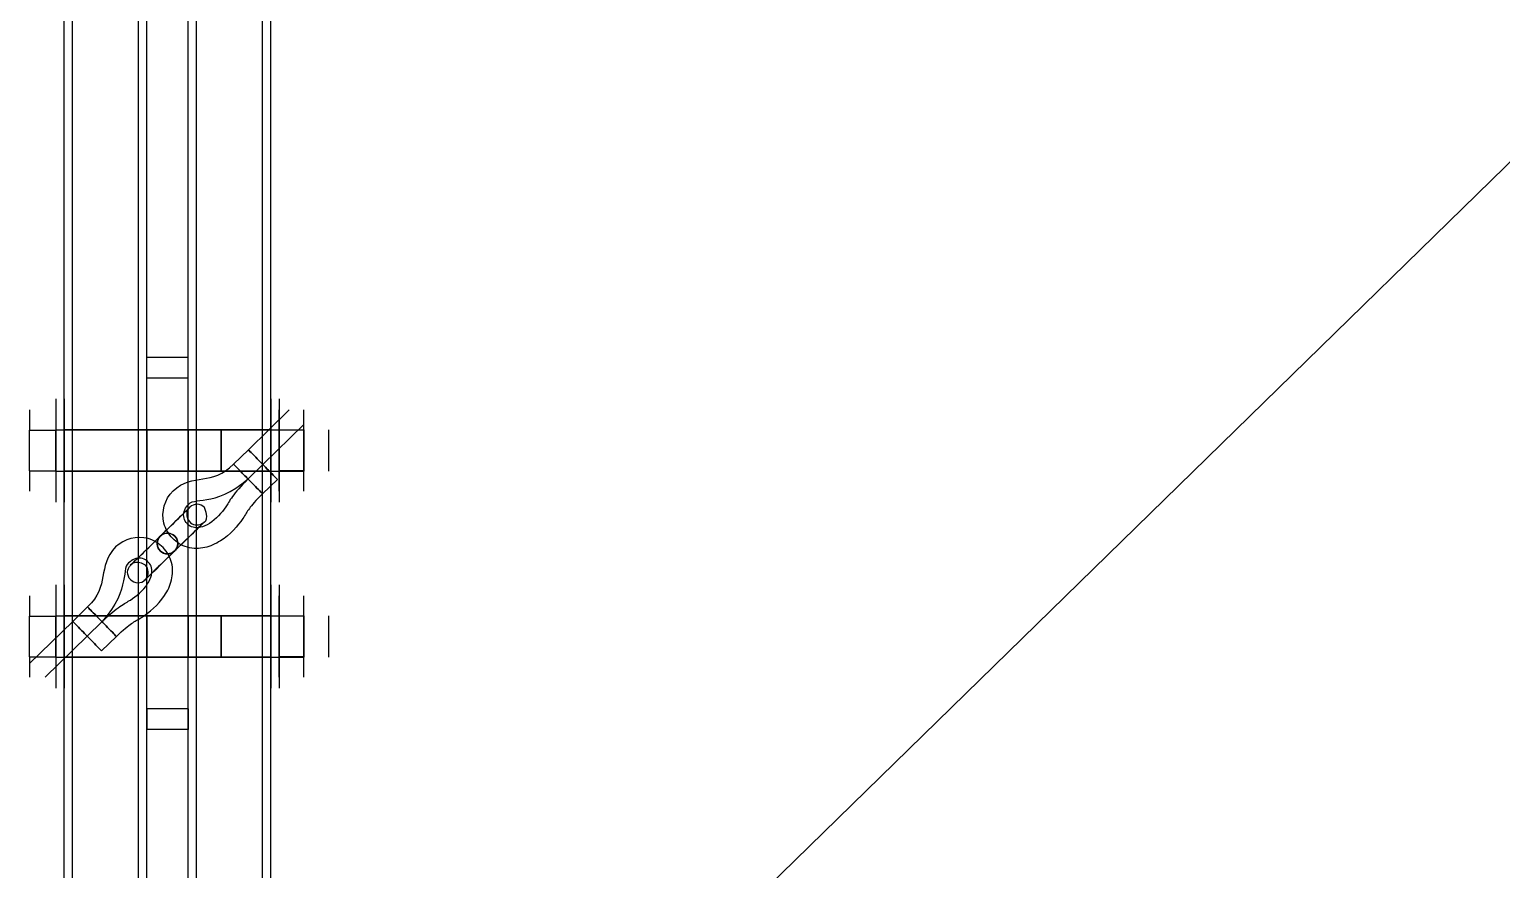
# Model space of a CAD drawing. Extents: x 0 to 2438, y 0 to 2056.
# Drawn here: x 1045.6 to 1223.6, y 934.2 to 1035.8 of the extents above; entities that cross this region are included whole.
import ezdxf

# ---------------------------------------------------------------- set-up
doc = ezdxf.new("R2010")
doc.units = 0
doc.layers.get('0').update_dxf_attribs({"linetype": 'CONTINUOUS'})

msp = doc.modelspace()

# ---------------------------------------------------------------- linework, layer by layer
at = {"color": 253}
for p, q in [((1049.77, 717.134), (1049.77, 1265.13)), ((1050.77, 717.134), (1050.77, 1265.13)), ((1058.77, 717.134), (1058.77, 1265.13)), ((1059.77, 717.134), (1059.77, 1265.13)), ((1064.77, 717.134), (1064.77, 1265.13)), ((1065.77, 717.134), (1065.77, 1265.13)), ((1073.77, 717.134), (1073.77, 1265.13)), ((1074.77, 717.134), (1074.77, 1265.13)), ((1132.58, 929.869), (1343.87, 1136.13)), ((1059.77, 993.634), (1059.77, 996.132)), ((1059.77, 993.634), (1059.77, 996.132)), ((1064.77, 996.132), (1059.77, 996.132)), ((1064.77, 993.634), (1064.77, 996.132)), ((1059.77, 953.632), (1059.77, 993.634)), ((1064.77, 993.634), (1059.77, 993.634)), ((1059.77, 953.632), (1059.77, 993.634)), ((1064.77, 953.632), (1064.77, 993.634)), ((1048.77, 991.133), (1048.77, 978.634)), ((1049.77, 984.885), (1049.77, 991.133)), ((1049.77, 991.133), (1049.77, 978.634)), ((1074.77, 984.885), (1074.77, 991.133)), ((1074.77, 991.133), (1074.77, 978.634)), ((1075.77, 991.133), (1075.77, 978.634)), ((1045.57, 989.792), (1045.57, 987.337)), ((1048.77, 989.792), (1048.77, 987.337)), ((1048.77, 989.792), (1048.77, 987.337)), ((1077, 989.792), (1072.06, 984.977)), ((1075.77, 987.337), (1075.77, 989.792)), ((1075.77, 987.337), (1075.77, 989.792)), ((1078.77, 987.337), (1078.77, 989.792)), ((1045.57, 982.43), (1045.57, 987.337)), ((1045.57, 987.337), (1048.77, 987.337)), ((1048.77, 984.885), (1048.77, 987.383)), ((1048.77, 987.383), (1048.77, 982.384)), ((1048.77, 987.337), (1048.77, 987.383)), ((1048.77, 987.383), (1048.77, 987.337)), ((1048.77, 987.383), (1049.77, 987.383)), ((1048.77, 987.383), (1068.77, 987.383)), ((1048.77, 987.337), (1048.77, 986.525)), ((1048.77, 986.525), (1048.77, 987.337)), ((1048.77, 982.43), (1048.77, 987.337)), ((1048.77, 982.43), (1048.77, 987.337)), ((1049.77, 984.885), (1049.77, 987.383)), ((1049.77, 987.383), (1049.77, 982.384)), ((1049.77, 984.885), (1049.77, 987.383)), ((1049.77, 987.383), (1049.77, 982.384)), ((1059.77, 987.383), (1049.77, 987.383)), ((1059.77, 984.885), (1059.77, 987.383)), ((1059.77, 987.383), (1059.77, 982.384)), ((1059.77, 984.885), (1059.77, 987.383)), ((1059.77, 987.383), (1059.77, 982.384)), ((1064.77, 987.383), (1059.77, 987.383)), ((1064.77, 984.885), (1064.77, 987.383)), ((1064.77, 987.383), (1064.77, 982.384)), ((1064.77, 984.885), (1064.77, 987.383)), ((1064.77, 987.383), (1064.77, 982.384)), ((1074.77, 987.383), (1064.77, 987.383)), ((1068.77, 982.384), (1068.77, 987.383)), ((1068.77, 987.383), (1068.77, 984.885)), ((1068.77, 987.383), (1078.77, 987.383)), ((1073.81, 983.185), (1078.77, 988.028)), ((1074.77, 984.885), (1074.77, 987.383)), ((1074.77, 987.383), (1074.77, 982.384)), ((1074.77, 984.885), (1074.77, 987.383)), ((1074.77, 987.383), (1074.77, 982.384)), ((1074.77, 987.383), (1075.77, 987.383)), ((1075.77, 984.885), (1075.77, 987.383)), ((1075.77, 987.383), (1075.77, 982.384)), ((1075.77, 984.885), (1075.77, 987.383)), ((1075.77, 987.383), (1075.77, 982.384)), ((1075.77, 987.383), (1078.77, 987.383)), ((1075.77, 987.337), (1075.77, 982.43)), ((1078.77, 987.337), (1075.77, 987.337)), ((1075.77, 987.337), (1075.77, 982.43)), ((1078.77, 984.885), (1078.77, 987.383)), ((1078.77, 987.383), (1078.77, 982.384)), ((1078.77, 987.337), (1078.77, 982.43)), ((1081.77, 982.384), (1081.77, 987.383)), ((1048.77, 986.525), (1048.77, 985.696)), ((1048.77, 985.696), (1048.77, 986.525)), ((1048.77, 985.696), (1048.77, 984.885)), ((1048.77, 984.07), (1048.77, 985.696)), ((1048.77, 982.384), (1048.77, 984.885)), ((1048.77, 984.885), (1048.77, 984.07)), ((1049.77, 978.634), (1049.77, 984.885)), ((1049.77, 982.384), (1049.77, 984.885)), ((1049.77, 982.384), (1049.77, 984.885)), ((1059.77, 982.384), (1059.77, 984.885)), ((1059.77, 982.384), (1059.77, 984.885)), ((1064.77, 982.384), (1064.77, 984.885)), ((1064.77, 982.384), (1064.77, 984.885)), ((1068.77, 984.885), (1068.77, 982.384)), ((1070.27, 983.231), (1072.06, 984.977)), ((1072.06, 984.977), (1072.08, 984.952)), ((1072.08, 984.952), (1072.06, 984.977)), ((1072.08, 984.952), (1072.06, 984.977)), ((1072.06, 984.977), (1072.08, 984.952)), ((1072.08, 984.952), (1072.15, 984.885)), ((1072.15, 984.885), (1072.08, 984.952)), ((1072.15, 984.885), (1072.08, 984.952)), ((1072.08, 984.952), (1072.15, 984.885)), ((1072.15, 984.885), (1072.25, 984.779)), ((1072.25, 984.779), (1072.15, 984.885)), ((1072.25, 984.779), (1072.15, 984.885)), ((1072.15, 984.885), (1072.25, 984.779)), ((1074.77, 978.634), (1074.77, 984.885)), ((1074.77, 982.384), (1074.77, 984.885)), ((1074.77, 982.384), (1074.77, 984.885)), ((1075.77, 982.384), (1075.77, 984.885)), ((1075.77, 982.384), (1075.77, 984.885)), ((1078.77, 982.384), (1078.77, 984.885)), ((1048.77, 983.241), (1048.77, 984.07)), ((1048.77, 984.07), (1048.77, 983.241)), ((1048.77, 982.43), (1048.77, 983.241)), ((1048.77, 983.241), (1048.77, 982.43)), ((1073.81, 983.185), (1072.02, 981.442)), ((1072.02, 981.442), (1073.81, 983.185)), ((1072.25, 984.779), (1072.4, 984.638)), ((1072.4, 984.638), (1072.25, 984.779)), ((1072.4, 984.638), (1072.25, 984.779)), ((1072.25, 984.779), (1072.4, 984.638)), ((1072.4, 984.638), (1072.56, 984.469)), ((1072.56, 984.469), (1072.4, 984.638)), ((1072.56, 984.469), (1072.4, 984.638)), ((1072.4, 984.638), (1072.56, 984.469)), ((1072.56, 984.469), (1072.74, 984.282)), ((1072.74, 984.282), (1072.56, 984.469)), ((1072.74, 984.282), (1072.56, 984.469)), ((1072.56, 984.469), (1072.74, 984.282)), ((1072.74, 984.282), (1072.94, 984.081)), ((1072.94, 984.081), (1072.74, 984.282)), ((1072.94, 984.081), (1072.74, 984.282)), ((1072.74, 984.282), (1072.94, 984.081)), ((1072.94, 984.081), (1073.13, 983.883)), ((1073.13, 983.883), (1072.94, 984.081)), ((1073.13, 983.883), (1072.94, 984.081)), ((1072.94, 984.081), (1073.13, 983.883)), ((1073.13, 983.883), (1073.32, 983.693)), ((1073.32, 983.693), (1073.13, 983.883)), ((1073.32, 983.693), (1073.13, 983.883)), ((1073.13, 983.883), (1073.32, 983.693)), ((1073.32, 983.693), (1073.48, 983.523)), ((1073.48, 983.523), (1073.32, 983.693)), ((1073.48, 983.523), (1073.32, 983.693)), ((1073.32, 983.693), (1073.48, 983.523)), ((1073.48, 983.523), (1073.62, 983.382)), ((1073.62, 983.382), (1073.48, 983.523)), ((1073.62, 983.382), (1073.48, 983.523)), ((1073.48, 983.523), (1073.62, 983.382)), ((1073.62, 983.382), (1073.72, 983.276)), ((1073.72, 983.276), (1073.62, 983.382)), ((1073.72, 983.276), (1073.62, 983.382)), ((1073.62, 983.382), (1073.72, 983.276)), ((1073.72, 983.276), (1073.79, 983.209)), ((1073.79, 983.209), (1073.72, 983.276)), ((1073.79, 983.209), (1073.72, 983.276)), ((1073.72, 983.276), (1073.79, 983.209)), ((1073.79, 983.209), (1073.81, 983.185)), ((1073.81, 983.185), (1073.79, 983.209)), ((1073.81, 983.185), (1073.79, 983.209)), ((1073.79, 983.209), (1073.81, 983.185)), ((1073.83, 983.163), (1073.81, 983.185)), ((1073.81, 983.185), (1073.83, 983.163)), ((1073.9, 983.096), (1073.83, 983.163)), ((1073.83, 983.163), (1073.9, 983.096)), ((1074, 982.991), (1073.9, 983.096)), ((1073.9, 983.096), (1074, 982.991)), ((1045.57, 982.43), (1045.57, 979.974)), ((1045.57, 982.43), (1048.77, 982.43)), ((1048.77, 982.43), (1048.77, 982.384)), ((1048.77, 982.384), (1048.77, 982.43)), ((1048.77, 982.43), (1048.77, 979.974)), ((1048.77, 982.43), (1048.77, 979.974)), ((1048.77, 982.384), (1049.77, 982.384)), ((1048.77, 982.384), (1068.77, 982.384)), ((1059.77, 982.384), (1049.77, 982.384)), ((1064.77, 982.384), (1059.77, 982.384)), ((1074.77, 982.384), (1064.77, 982.384)), ((1068.77, 982.384), (1078.77, 982.384)), ((1072.04, 981.417), (1072.02, 981.442)), ((1072.02, 981.442), (1072.04, 981.417)), ((1072.11, 981.354), (1072.04, 981.417)), ((1072.04, 981.417), (1072.11, 981.354)), ((1072.21, 981.244), (1072.11, 981.354)), ((1072.11, 981.354), (1072.21, 981.244)), ((1072.35, 981.103), (1072.21, 981.244)), ((1072.21, 981.244), (1072.35, 981.103)), ((1075.56, 981.396), (1073.77, 979.65)), ((1074.14, 982.849), (1074, 982.991)), ((1074, 982.991), (1074.14, 982.849)), ((1074.3, 982.68), (1074.14, 982.849)), ((1074.14, 982.849), (1074.3, 982.68)), ((1074.49, 982.493), (1074.3, 982.68)), ((1074.3, 982.68), (1074.49, 982.493)), ((1074.68, 982.292), (1074.49, 982.493)), ((1074.49, 982.493), (1074.68, 982.292)), ((1074.88, 982.094), (1074.68, 982.292)), ((1074.68, 982.292), (1074.88, 982.094)), ((1074.77, 982.384), (1075.77, 982.384)), ((1075.06, 981.904), (1074.88, 982.094)), ((1074.88, 982.094), (1075.06, 981.904)), ((1075.23, 981.735), (1075.06, 981.904)), ((1075.06, 981.904), (1075.23, 981.735)), ((1075.37, 981.594), (1075.23, 981.735)), ((1075.23, 981.735), (1075.37, 981.594)), ((1075.47, 981.488), (1075.37, 981.594)), ((1075.37, 981.594), (1075.47, 981.488)), ((1075.53, 981.421), (1075.47, 981.488)), ((1075.47, 981.488), (1075.53, 981.421)), ((1075.56, 981.396), (1075.53, 981.421)), ((1075.53, 981.421), (1075.56, 981.396)), ((1078.77, 982.43), (1075.77, 982.43)), ((1075.77, 979.974), (1075.77, 982.43)), ((1075.77, 979.974), (1075.77, 982.43)), ((1075.77, 982.384), (1078.77, 982.384)), ((1078.77, 979.974), (1078.77, 982.43)), ((1072.51, 980.934), (1072.35, 981.103)), ((1072.35, 981.103), (1072.51, 980.934)), ((1072.7, 980.747), (1072.51, 980.934)), ((1072.51, 980.934), (1072.7, 980.747)), ((1072.9, 980.546), (1072.7, 980.747)), ((1072.7, 980.747), (1072.9, 980.546)), ((1073.09, 980.348), (1072.9, 980.546)), ((1072.9, 980.546), (1073.09, 980.348)), ((1073.27, 980.158), (1073.09, 980.348)), ((1073.09, 980.348), (1073.27, 980.158)), ((1073.44, 979.988), (1073.27, 980.158)), ((1073.27, 980.158), (1073.44, 979.988)), ((1073.58, 979.847), (1073.44, 979.988)), ((1073.44, 979.988), (1073.58, 979.847)), ((1073.68, 979.738), (1073.58, 979.847)), ((1073.58, 979.847), (1073.68, 979.738)), ((1073.75, 979.674), (1073.68, 979.738)), ((1073.68, 979.738), (1073.75, 979.674)), ((1073.77, 979.65), (1073.75, 979.674)), ((1073.75, 979.674), (1073.77, 979.65)), ((1063.17, 974.506), (1063.17, 974.506)), ((1045.57, 967.292), (1045.57, 964.837)), ((1048.77, 968.633), (1048.77, 956.134)), ((1048.77, 967.292), (1048.77, 964.837)), ((1048.77, 967.292), (1048.77, 964.837)), ((1049.77, 962.385), (1049.77, 968.633)), ((1049.77, 968.633), (1049.77, 956.134)), ((1074.77, 962.385), (1074.77, 968.633)), ((1074.77, 968.633), (1074.77, 956.134)), ((1075.77, 968.633), (1075.77, 956.134)), ((1075.77, 964.837), (1075.77, 967.292)), ((1075.77, 964.837), (1075.77, 967.292)), ((1078.77, 964.837), (1078.77, 967.292)), ((1052.6, 965.969), (1050.81, 964.223)), ((1045.57, 959.93), (1045.57, 964.837)), ((1045.57, 964.837), (1048.77, 964.837)), ((1050.81, 964.223), (1045.57, 959.111)), ((1048.77, 962.385), (1048.77, 964.883)), ((1048.77, 964.883), (1048.77, 959.884)), ((1048.77, 964.837), (1048.77, 964.883)), ((1048.77, 964.883), (1048.77, 964.837)), ((1048.77, 964.883), (1049.77, 964.883)), ((1048.77, 964.883), (1068.77, 964.883)), ((1048.77, 964.837), (1048.77, 964.025)), ((1048.77, 964.025), (1048.77, 964.837)), ((1048.77, 959.93), (1048.77, 964.837)), ((1048.77, 959.93), (1048.77, 964.837)), ((1048.77, 964.025), (1048.77, 963.196)), ((1048.77, 963.196), (1048.77, 964.025)), ((1049.77, 962.385), (1049.77, 964.883)), ((1049.77, 964.883), (1049.77, 959.884)), ((1049.77, 962.385), (1049.77, 964.883)), ((1049.77, 964.883), (1049.77, 959.884)), ((1059.77, 964.883), (1049.77, 964.883)), ((1050.81, 964.223), (1050.83, 964.202)), ((1050.83, 964.202), (1050.81, 964.223)), ((1050.83, 964.202), (1050.81, 964.223)), ((1050.81, 964.223), (1050.83, 964.202)), ((1050.83, 964.202), (1050.89, 964.135)), ((1050.89, 964.135), (1050.83, 964.202)), ((1050.89, 964.135), (1050.83, 964.202)), ((1050.83, 964.202), (1050.89, 964.135)), ((1050.89, 964.135), (1051, 964.029)), ((1051, 964.029), (1050.89, 964.135)), ((1051, 964.029), (1050.89, 964.135)), ((1050.89, 964.135), (1051, 964.029)), ((1051, 964.029), (1051.14, 963.888)), ((1051.14, 963.888), (1051, 964.029)), ((1051.14, 963.888), (1051, 964.029)), ((1051, 964.029), (1051.14, 963.888)), ((1051.14, 963.888), (1051.3, 963.718)), ((1051.3, 963.718), (1051.14, 963.888)), ((1051.3, 963.718), (1051.14, 963.888)), ((1051.14, 963.888), (1051.3, 963.718)), ((1051.3, 963.718), (1051.49, 963.531)), ((1051.49, 963.531), (1051.3, 963.718)), ((1051.49, 963.531), (1051.3, 963.718)), ((1051.3, 963.718), (1051.49, 963.531)), ((1051.49, 963.531), (1051.68, 963.33)), ((1051.68, 963.33), (1051.49, 963.531)), ((1051.68, 963.33), (1051.49, 963.531)), ((1051.49, 963.531), (1051.68, 963.33)), ((1052.55, 962.434), (1054.34, 964.181)), ((1054.34, 964.181), (1052.55, 962.434)), ((1054.43, 964.092), (1054.34, 964.181)), ((1054.34, 964.181), (1054.43, 964.092)), ((1054.53, 963.986), (1054.43, 964.092)), ((1054.43, 964.092), (1054.53, 963.986)), ((1054.67, 963.845), (1054.53, 963.986)), ((1054.53, 963.986), (1054.67, 963.845)), ((1054.84, 963.676), (1054.67, 963.845)), ((1054.67, 963.845), (1054.84, 963.676)), ((1055.02, 963.485), (1054.84, 963.676)), ((1054.84, 963.676), (1055.02, 963.485)), ((1055.22, 963.288), (1055.02, 963.485)), ((1055.02, 963.485), (1055.22, 963.288)), ((1059.77, 962.385), (1059.77, 964.883)), ((1059.77, 964.883), (1059.77, 959.884)), ((1059.77, 962.385), (1059.77, 964.883)), ((1059.77, 964.883), (1059.77, 959.884)), ((1064.77, 964.883), (1059.77, 964.883)), ((1064.77, 962.385), (1064.77, 964.883)), ((1064.77, 964.883), (1064.77, 959.884)), ((1064.77, 962.385), (1064.77, 964.883)), ((1064.77, 964.883), (1064.77, 959.884)), ((1074.77, 964.883), (1064.77, 964.883)), ((1068.77, 959.884), (1068.77, 964.883)), ((1068.77, 964.883), (1068.77, 962.385)), ((1068.77, 964.883), (1078.77, 964.883)), ((1074.77, 962.385), (1074.77, 964.883)), ((1074.77, 964.883), (1074.77, 959.884)), ((1074.77, 962.385), (1074.77, 964.883)), ((1074.77, 964.883), (1074.77, 959.884)), ((1074.77, 964.883), (1075.77, 964.883)), ((1075.77, 962.385), (1075.77, 964.883)), ((1075.77, 964.883), (1075.77, 959.884)), ((1075.77, 962.385), (1075.77, 964.883)), ((1075.77, 964.883), (1075.77, 959.884)), ((1075.77, 964.883), (1078.77, 964.883)), ((1075.77, 964.837), (1075.77, 959.93)), ((1078.77, 964.837), (1075.77, 964.837)), ((1075.77, 964.837), (1075.77, 959.93)), ((1078.77, 962.385), (1078.77, 964.883)), ((1078.77, 964.883), (1078.77, 959.884)), ((1078.77, 964.837), (1078.77, 959.93)), ((1081.77, 959.884), (1081.77, 964.883)), ((1047.47, 957.478), (1052.55, 962.434)), ((1048.77, 963.196), (1048.77, 962.385)), ((1048.77, 961.57), (1048.77, 963.196)), ((1048.77, 959.884), (1048.77, 962.385)), ((1048.77, 962.385), (1048.77, 961.57)), ((1049.77, 956.134), (1049.77, 962.385)), ((1049.77, 959.884), (1049.77, 962.385)), ((1049.77, 959.884), (1049.77, 962.385)), ((1051.68, 963.33), (1051.88, 963.133)), ((1051.88, 963.133), (1051.68, 963.33)), ((1051.88, 963.133), (1051.68, 963.33)), ((1051.68, 963.33), (1051.88, 963.133)), ((1051.88, 963.133), (1052.06, 962.942)), ((1052.06, 962.942), (1051.88, 963.133)), ((1052.06, 962.942), (1051.88, 963.133)), ((1051.88, 963.133), (1052.06, 962.942)), ((1052.06, 962.942), (1052.23, 962.773)), ((1052.23, 962.773), (1052.06, 962.942)), ((1052.23, 962.773), (1052.06, 962.942)), ((1052.06, 962.942), (1052.23, 962.773)), ((1052.23, 962.773), (1052.36, 962.632)), ((1052.36, 962.632), (1052.23, 962.773)), ((1052.36, 962.632), (1052.23, 962.773)), ((1052.23, 962.773), (1052.36, 962.632)), ((1052.36, 962.632), (1052.47, 962.522)), ((1052.47, 962.522), (1052.36, 962.632)), ((1052.47, 962.522), (1052.36, 962.632)), ((1052.36, 962.632), (1052.47, 962.522)), ((1052.47, 962.522), (1052.53, 962.459)), ((1052.53, 962.459), (1052.47, 962.522)), ((1052.53, 962.459), (1052.47, 962.522)), ((1052.47, 962.522), (1052.53, 962.459)), ((1052.53, 962.459), (1052.55, 962.434)), ((1052.55, 962.434), (1052.53, 962.459)), ((1052.55, 962.434), (1052.53, 962.459)), ((1052.53, 962.459), (1052.55, 962.434)), ((1052.58, 962.413), (1052.55, 962.434)), ((1052.55, 962.434), (1052.58, 962.413)), ((1052.64, 962.346), (1052.58, 962.413)), ((1052.58, 962.413), (1052.64, 962.346)), ((1052.75, 962.24), (1052.64, 962.346)), ((1052.64, 962.346), (1052.75, 962.24)), ((1052.88, 962.099), (1052.75, 962.24)), ((1052.75, 962.24), (1052.88, 962.099)), ((1053.05, 961.93), (1052.88, 962.099)), ((1052.88, 962.099), (1053.05, 961.93)), ((1053.23, 961.739), (1053.05, 961.93)), ((1053.05, 961.93), (1053.23, 961.739)), ((1053.43, 961.542), (1053.23, 961.739)), ((1053.23, 961.739), (1053.43, 961.542)), ((1054.3, 960.646), (1056.09, 962.392)), ((1055.41, 963.09), (1055.22, 963.288)), ((1055.22, 963.288), (1055.41, 963.09)), ((1055.6, 962.9), (1055.41, 963.09)), ((1055.41, 963.09), (1055.6, 962.9)), ((1055.76, 962.731), (1055.6, 962.9)), ((1055.6, 962.9), (1055.76, 962.731)), ((1055.9, 962.589), (1055.76, 962.731)), ((1055.76, 962.731), (1055.9, 962.589)), ((1056, 962.48), (1055.9, 962.589)), ((1055.9, 962.589), (1056, 962.48)), ((1056.07, 962.417), (1056, 962.48)), ((1056, 962.48), (1056.07, 962.417)), ((1056.09, 962.392), (1056.07, 962.417)), ((1056.07, 962.417), (1056.09, 962.392)), ((1059.77, 959.884), (1059.77, 962.385)), ((1059.77, 959.884), (1059.77, 962.385)), ((1064.77, 959.884), (1064.77, 962.385)), ((1064.77, 959.884), (1064.77, 962.385)), ((1068.77, 962.385), (1068.77, 959.884)), ((1074.77, 956.134), (1074.77, 962.385)), ((1074.77, 959.884), (1074.77, 962.385)), ((1074.77, 959.884), (1074.77, 962.385)), ((1075.77, 959.884), (1075.77, 962.385)), ((1075.77, 959.884), (1075.77, 962.385)), ((1078.77, 959.884), (1078.77, 962.385)), ((1045.57, 959.93), (1045.57, 957.478)), ((1045.57, 959.93), (1048.77, 959.93)), ((1048.77, 960.741), (1048.77, 961.57)), ((1048.77, 961.57), (1048.77, 960.741)), ((1048.77, 959.93), (1048.77, 960.741)), ((1048.77, 960.741), (1048.77, 959.93)), ((1048.77, 959.93), (1048.77, 959.884)), ((1048.77, 959.884), (1048.77, 959.93)), ((1048.77, 959.93), (1048.77, 957.478)), ((1048.77, 959.93), (1048.77, 957.478)), ((1048.77, 959.884), (1049.77, 959.884)), ((1048.77, 959.884), (1068.77, 959.884)), ((1059.77, 959.884), (1049.77, 959.884)), ((1053.62, 961.341), (1053.43, 961.542)), ((1053.43, 961.542), (1053.62, 961.341)), ((1053.81, 961.154), (1053.62, 961.341)), ((1053.62, 961.341), (1053.81, 961.154)), ((1053.97, 960.984), (1053.81, 961.154)), ((1053.81, 961.154), (1053.97, 960.984)), ((1054.11, 960.84), (1053.97, 960.984)), ((1053.97, 960.984), (1054.11, 960.84)), ((1054.21, 960.734), (1054.11, 960.84)), ((1054.11, 960.84), (1054.21, 960.734)), ((1054.28, 960.67), (1054.21, 960.734)), ((1054.21, 960.734), (1054.28, 960.67)), ((1054.3, 960.646), (1054.28, 960.67)), ((1054.28, 960.67), (1054.3, 960.646)), ((1064.77, 959.884), (1059.77, 959.884)), ((1074.77, 959.884), (1064.77, 959.884)), ((1068.77, 959.884), (1078.77, 959.884)), ((1074.77, 959.884), (1075.77, 959.884)), ((1078.77, 959.93), (1075.77, 959.93)), ((1075.77, 957.478), (1075.77, 959.93)), ((1075.77, 957.478), (1075.77, 959.93)), ((1075.77, 959.884), (1078.77, 959.884)), ((1078.77, 957.478), (1078.77, 959.93)), ((1059.77, 953.632), (1059.77, 951.135)), ((1059.77, 953.632), (1059.77, 951.135)), ((1064.77, 953.632), (1059.77, 953.632)), ((1064.77, 953.632), (1064.77, 951.135)), ((1064.77, 951.135), (1059.77, 951.135))]:
    msp.add_line(p, q, dxfattribs=at)
for points in [[(1062.94, 980.003), (1065.4, 982.25), (1067.63, 980.546), (1070.27, 983.231)], [(1070.27, 983.231), (1070.27, 983.231), (1070.37, 983.135), (1070.53, 982.966)], [(1070.53, 982.966), (1070.37, 983.135), (1070.27, 983.231), (1070.27, 983.231)], [(1064.69, 978.214), (1065.35, 979.435), (1067.84, 977.886), (1072.02, 981.442)], [(1072.02, 981.442), (1071.09, 980.532), (1070.54, 979.876), (1070.14, 979.325)], [(1070.53, 982.966), (1070.69, 982.8), (1070.92, 982.567), (1071.15, 982.334)], [(1071.15, 982.334), (1070.92, 982.567), (1070.69, 982.8), (1070.53, 982.966)], [(1071.15, 982.334), (1071.38, 982.102), (1071.6, 981.869), (1071.77, 981.703)], [(1071.77, 981.703), (1071.6, 981.869), (1071.38, 982.102), (1071.15, 982.334)], [(1071.77, 981.703), (1071.93, 981.537), (1072.02, 981.442), (1072.02, 981.442)], [(1072.02, 981.442), (1072.02, 981.442), (1071.93, 981.537), (1071.77, 981.703)], [(1061.84, 976.094), (1061.5, 977.505), (1061.91, 978.976), (1062.94, 980.003)], [(1073.77, 979.65), (1072.91, 978.814), (1072.46, 978.274), (1072.17, 977.865)], [(1064.86, 977.907), (1064.65, 977.706), (1064.16, 977.223), (1063.49, 976.566)], [(1063.89, 976.962), (1064.58, 977.632), (1064.98, 978.024), (1064.98, 978.02)], [(1064.27, 976.711), (1064.13, 977.187), (1064.32, 977.879), (1064.69, 978.214)], [(1064.87, 977.911), (1064.71, 977.706), (1064.61, 977.448), (1064.6, 977.187)], [(1064.8, 977.84), (1064.8, 977.84), (1064.82, 977.854), (1064.87, 977.911)], [(1064.83, 977.868), (1064.81, 977.851), (1064.8, 977.844), (1064.8, 977.84)], [(1064.9, 977.942), (1064.89, 977.928), (1064.86, 977.9), (1064.83, 977.868)], [(1064.98, 978.02), (1064.98, 978.02), (1064.93, 977.981), (1064.86, 977.907)], [(1064.92, 977.967), (1064.92, 977.956), (1064.93, 977.967), (1064.9, 977.942)], [(1064.95, 977.999), (1064.94, 977.988), (1064.93, 977.978), (1064.92, 977.967)], [(1064.98, 978.02), (1064.98, 978.024), (1064.97, 978.009), (1064.95, 977.999)], [(1065.87, 978.376), (1065.54, 978.383), (1065.21, 978.253), (1064.98, 978.024)], [(1064.98, 978.024), (1064.98, 978.02), (1064.98, 978.02), (1064.98, 978.02)], [(1066.74, 977.999), (1066.52, 978.235), (1066.19, 978.373), (1065.87, 978.376)], [(1066.72, 976.231), (1066.36, 976.14), (1067.56, 976.164), (1066.74, 977.999)], [(1069.32, 978.055), (1068.87, 977.381), (1068.11, 976.538), (1067.35, 976.069)], [(1069.66, 978.606), (1069.53, 978.394), (1069.43, 978.221), (1069.32, 978.055)], [(1070.14, 979.325), (1069.94, 979.054), (1069.78, 978.814), (1069.66, 978.606)], [(1072.17, 977.865), (1072.02, 977.657), (1071.9, 977.48), (1071.78, 977.29)], [(1061.31, 974.439), (1062.26, 975.367), (1063.22, 976.298), (1063.89, 976.962)], [(1063.49, 976.566), (1062.88, 975.977), (1062.14, 975.254), (1061.4, 974.527)], [(1062.88, 974.266), (1062.4, 974.767), (1062.03, 975.388), (1061.84, 976.094)], [(1064.67, 976.013), (1064.47, 976.217), (1064.33, 976.471), (1064.27, 976.711)], [(1064.6, 977.187), (1064.59, 976.926), (1064.66, 976.662), (1064.8, 976.443)], [(1065.36, 975.593), (1065.12, 975.656), (1064.87, 975.808), (1064.67, 976.013)], [(1064.8, 976.443), (1065.09, 975.984), (1065.7, 975.766), (1066.21, 975.931)], [(1065.66, 975.198), (1066.33, 975.854), (1066.73, 976.235), (1066.72, 976.231)], [(1066.72, 976.231), (1066.72, 976.231), (1066.49, 976.002), (1066.06, 975.589)], [(1066.21, 975.931), (1067.11, 976.429), (1066.58, 976.175), (1066.72, 976.231)], [(1067.35, 976.069), (1066.97, 975.833), (1066.58, 975.67), (1066.24, 975.593)], [(1071.39, 976.665), (1070.77, 975.748), (1069.86, 974.707), (1068.68, 973.956)], [(1071.78, 977.29), (1071.67, 977.099), (1071.54, 976.895), (1071.39, 976.665)], [(1059.93, 974.228), (1058.53, 974.605), (1057.05, 974.228), (1056, 973.222)], [(1058.84, 972.03), (1059.48, 972.654), (1060.39, 973.54), (1061.31, 974.439)], [(1059.31, 972.488), (1059.91, 973.078), (1060.65, 973.801), (1061.4, 974.527)], [(1061.73, 973.145), (1061.25, 973.642), (1060.64, 974.03), (1059.93, 974.228)], [(1062.28, 974.884), (1061.6, 974.891), (1061.03, 974.34), (1061.02, 973.649)], [(1062.27, 974.884), (1061.58, 974.884), (1061.02, 974.323), (1061.02, 973.635)], [(1061.02, 973.667), (1061.03, 973.97), (1061.15, 974.27), (1061.36, 974.489)], [(1061.04, 973.832), (1061.09, 974.122), (1061.22, 974.355), (1061.4, 974.527)], [(1061.36, 974.489), (1061.62, 974.767), (1062.01, 974.916), (1062.38, 974.88)], [(1062.1, 974.873), (1061.81, 974.831), (1061.58, 974.7), (1061.4, 974.527)], [(1062.76, 974.781), (1062.53, 974.884), (1062.3, 974.898), (1062.1, 974.873)], [(1063.52, 973.635), (1063.52, 974.323), (1062.96, 974.884), (1062.27, 974.884)], [(1063.52, 973.617), (1063.53, 974.309), (1062.98, 974.877), (1062.28, 974.884)], [(1062.38, 974.88), (1062.68, 974.852), (1062.98, 974.711), (1063.18, 974.489)], [(1063.17, 974.506), (1063.05, 974.63), (1062.91, 974.721), (1062.76, 974.781)], [(1064.68, 973.183), (1063.98, 973.384), (1063.37, 973.769), (1062.88, 974.266)], [(1066.06, 975.589), (1065.41, 974.951), (1064.28, 973.854), (1063.15, 972.739)], [(1063.15, 972.746), (1064.08, 973.649), (1065, 974.549), (1065.66, 975.198)], [(1063.17, 974.506), (1063.29, 974.386), (1063.37, 974.242), (1063.43, 974.097)], [(1063.18, 974.489), (1063.4, 974.259), (1063.52, 973.949), (1063.52, 973.635)], [(1066.24, 975.593), (1065.89, 975.519), (1065.6, 975.526), (1065.36, 975.593)], [(1056, 973.222), (1053.69, 970.82), (1055.35, 968.551), (1052.6, 965.969)], [(1057.94, 971.148), (1058.14, 971.352), (1058.64, 971.832), (1059.31, 972.488)], [(1063.15, 972.739), (1062.21, 971.825), (1061.28, 970.915), (1060.62, 970.273)], [(1060.63, 970.287), (1061.3, 970.94), (1062.22, 971.839), (1063.15, 972.746)], [(1061.11, 973.169), (1061.02, 973.406), (1061, 973.635), (1061.04, 973.832)], [(1061.48, 972.665), (1061.18, 972.905), (1061.01, 973.286), (1061.02, 973.667)], [(1061.02, 973.649), (1061.01, 972.958), (1061.56, 972.393), (1062.26, 972.383)], [(1061.02, 973.635), (1061.02, 972.943), (1061.58, 972.383), (1062.27, 972.383)], [(1061.38, 972.76), (1061.26, 972.88), (1061.17, 973.025), (1061.11, 973.169)], [(1061.38, 972.76), (1061.49, 972.64), (1061.64, 972.545), (1061.78, 972.485)], [(1062.33, 972.386), (1062.03, 972.368), (1061.72, 972.471), (1061.48, 972.665)], [(1062.77, 971.321), (1062.59, 972.026), (1062.22, 972.647), (1061.73, 973.145)], [(1061.78, 972.485), (1062.01, 972.386), (1062.24, 972.368), (1062.44, 972.393)], [(1062.26, 972.383), (1062.94, 972.376), (1063.51, 972.929), (1063.52, 973.617)], [(1062.27, 972.383), (1062.96, 972.383), (1063.52, 972.943), (1063.52, 973.635)], [(1063.04, 972.651), (1062.84, 972.492), (1062.59, 972.397), (1062.33, 972.386)], [(1062.44, 972.393), (1062.73, 972.435), (1062.97, 972.566), (1063.15, 972.739)], [(1063.52, 973.635), (1063.52, 973.257), (1063.34, 972.884), (1063.04, 972.651)], [(1063.51, 973.434), (1063.46, 973.145), (1063.32, 972.912), (1063.15, 972.739)], [(1063.43, 974.097), (1063.52, 973.861), (1063.54, 973.631), (1063.51, 973.434)], [(1066.78, 973.152), (1066.11, 973.003), (1065.39, 972.986), (1064.68, 973.183)], [(1068.68, 973.956), (1068.09, 973.586), (1067.45, 973.303), (1066.78, 973.152)], [(1057.75, 971.434), (1056.51, 970.802), (1058, 968.273), (1054.34, 964.181)], [(1057.44, 970.153), (1057.44, 970.481), (1057.59, 970.806), (1057.82, 971.031)], [(1059.59, 971.014), (1058.27, 971.867), (1057.57, 970.795), (1057.82, 971.035)], [(1059.26, 971.822), (1058.79, 971.97), (1058.09, 971.79), (1057.75, 971.434)], [(1057.82, 971.035), (1057.82, 971.035), (1058.2, 971.398), (1058.84, 972.03)], [(1057.82, 971.035), (1057.82, 971.035), (1057.86, 971.074), (1057.94, 971.148)], [(1057.82, 971.031), (1057.82, 971.035), (1057.82, 971.035), (1057.82, 971.035)], [(1059.95, 971.398), (1059.75, 971.606), (1059.5, 971.755), (1059.26, 971.822)], [(1059.67, 969.363), (1060.06, 969.835), (1060.02, 970.587), (1059.59, 971.014)], [(1060.72, 970.379), (1061.13, 970.774), (1061.82, 971.444), (1059.67, 969.363)], [(1060.35, 970.7), (1060.29, 970.94), (1060.15, 971.194), (1059.95, 971.398)], [(1060.33, 969.825), (1060.41, 970.171), (1060.41, 970.467), (1060.35, 970.7)], [(1062.76, 969.225), (1062.92, 969.895), (1062.95, 970.612), (1062.77, 971.321)], [(1057.8, 969.268), (1057.57, 969.5), (1057.44, 969.828), (1057.44, 970.153)], [(1057.8, 969.268), (1058.03, 969.031), (1058.35, 968.894), (1058.68, 968.89)], [(1058.68, 968.89), (1059, 968.887), (1059.33, 969.014), (1059.56, 969.243)], [(1059.46, 969.151), (1059.4, 969.095), (1059.36, 969.056), (1059.55, 969.239)], [(1059.63, 969.31), (1059.61, 969.289), (1059.53, 969.215), (1059.46, 969.151)], [(1059.55, 969.239), (1059.72, 969.402), (1060.21, 969.881), (1060.72, 970.379)], [(1060.62, 970.273), (1059.95, 969.624), (1059.56, 969.243), (1059.57, 969.246)], [(1059.56, 969.243), (1059.57, 969.25), (1059.56, 969.246), (1059.57, 969.246)], [(1059.57, 969.246), (1059.57, 969.25), (1059.66, 969.342), (1059.85, 969.522)], [(1059.57, 969.246), (1059.57, 969.246), (1059.57, 969.246), (1059.58, 969.253)], [(1059.58, 969.253), (1059.58, 969.257), (1059.58, 969.26), (1059.59, 969.264)], [(1059.59, 969.264), (1059.59, 969.271), (1059.6, 969.285), (1059.62, 969.303)], [(1059.62, 969.303), (1059.64, 969.32), (1059.66, 969.335), (1059.63, 969.31)], [(1059.83, 968.728), (1060.07, 969.095), (1060.25, 969.479), (1060.33, 969.825)], [(1059.85, 969.522), (1060.03, 969.698), (1060.3, 969.963), (1060.63, 970.287)], [(1061.91, 967.341), (1062.29, 967.92), (1062.59, 968.555), (1062.76, 969.225)], [(1057.79, 966.805), (1058.48, 967.236), (1059.34, 967.98), (1059.83, 968.728)], [(1059.13, 964.696), (1060.07, 965.295), (1061.13, 966.184), (1061.91, 967.341)], [(1052.6, 965.969), (1052.6, 965.973), (1052.69, 965.874), (1052.85, 965.708)], [(1052.85, 965.708), (1052.69, 965.874), (1052.6, 965.973), (1052.6, 965.969)], [(1052.85, 965.708), (1053.01, 965.542), (1053.24, 965.313), (1053.47, 965.076)], [(1053.47, 965.076), (1053.24, 965.313), (1053.01, 965.542), (1052.85, 965.708)], [(1054.34, 964.181), (1055.27, 965.091), (1055.95, 965.634), (1056.5, 966.015)], [(1056.5, 966.015), (1056.78, 966.202), (1057.02, 966.354), (1057.24, 966.474)], [(1057.24, 966.474), (1057.45, 966.597), (1057.62, 966.699), (1057.79, 966.805)], [(1053.47, 965.076), (1053.7, 964.84), (1053.93, 964.607), (1054.09, 964.445)], [(1054.09, 964.445), (1053.93, 964.607), (1053.7, 964.84), (1053.47, 965.076)], [(1054.09, 964.445), (1054.25, 964.279), (1054.34, 964.181), (1054.34, 964.181)], [(1054.34, 964.181), (1054.34, 964.181), (1054.25, 964.279), (1054.09, 964.445)], [(1056.09, 962.392), (1056.95, 963.231), (1057.5, 963.665), (1057.91, 963.951)], [(1057.91, 963.951), (1058.13, 964.096), (1058.31, 964.205), (1058.5, 964.318)], [(1058.5, 964.318), (1058.69, 964.431), (1058.9, 964.547), (1059.13, 964.696)]]:
    msp.add_open_spline(points, degree=3, dxfattribs=at)

doc.saveas('drawing.dxf')
